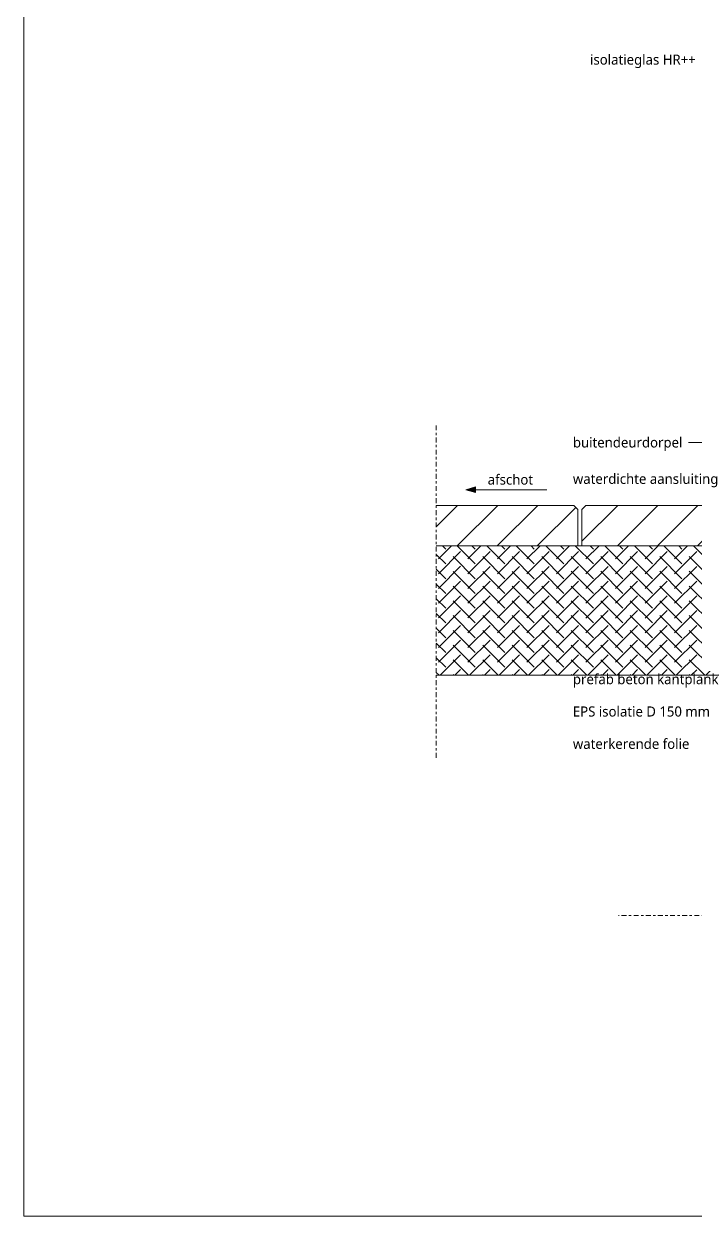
# Model space of a CAD drawing. Header units: millimetres. Extents: x 1813 to 34621, y -2347 to 13791.
# Drawn here: x 7844 to 8673, y 2452 to 3927 of the extents above; entities that cross this region are included whole.
import ezdxf

# ---------------------------------------------------------------- set-up
doc = ezdxf.new("R2010")
doc.units = ezdxf.units.MM
doc.linetypes.add('MV_center', pattern=[15, 6, -3, 3, -3])
for name, color, linetype, lineweight in [('A-ANNO-NOTE', 131, 'Continuous', 18), ('A-DETL', 90, 'Continuous', 13), ('A-DETL-GENF', 92, 'Continuous', 18), ('G-ANNO-TEXT', 231, 'Continuous', 13)]:
    doc.layers.add(name, color=color, linetype=linetype, lineweight=lineweight)
doc.styles.add('Segoe UI_3', font='segoeui.ttf', dxfattribs={"height": 12.5})
pattern_1 = [(45, (0, 0), (-24.74874, 24.74874), [])]

# ---------------------------------------------------------------- blocks, each defined once
blk = doc.blocks.new('NLRS_00_DI_maskeer - Type 1-4234617-Details Verbouwingen')
at = {"layer": 'A-DETL-GENF', "linetype": 'MV_center'}
blk.add_line((-100, 0), (312, 0), dxfattribs=at)
blk = doc.blocks.new('NLRS_00_DI_maskeer - Type 1-4234763-Details Verbouwingen')
at = {"layer": 'A-DETL-GENF', "linetype": 'MV_center'}
blk.add_line((780, 0), (-100, 0), dxfattribs=at)
blk = doc.blocks.new('00_GA_pijl2 - Type 1-4352360-Details Verbouwingen')
at = {"layer": 'A-ANNO-NOTE', "lineweight": 13}
blk.add_hatch(color=256, dxfattribs=at).paths.add_polyline_path([(-4.81, -0.7), (-4.81, 0.7), (-2.38, 0)])
at = {"layer": 'A-ANNO-NOTE'}
for p, q in [((-4.81, 0), (-22.43, 0)), ((-2.38, 0), (-4.81, 0.7)), ((-4.81, 0.7), (-4.81, -0.7)), ((-4.81, -0.7), (-2.38, 0))]:
    blk.add_line(p, q, dxfattribs=at)

msp = doc.modelspace()

# ---------------------------------------------------------------- hatches: boundary and pattern name
at = {"layer": 'A-DETL-GENF', "lineweight": 13}
h = msp.add_hatch(dxfattribs=at)
h.set_pattern_fill('FP_78', color=250, style=0, pattern_type=2)
h.set_pattern_definition(pattern_1)
h.paths.add_polyline_path([(8353.4, 3281), (8528.4, 3281), (8528.4, 3326), (8523.4, 3331), (8353.4, 3331), (8353.4, 3310.6)])
h = msp.add_hatch(dxfattribs=at)
h.set_pattern_fill('FP_78', color=250, style=0, pattern_type=2)
h.set_pattern_definition(pattern_1)
h.paths.add_polyline_path([(8833.4, 3281), (8833.4, 3326), (8828.4, 3331), (8538.4, 3331), (8533.4, 3326), (8533.4, 3281), (8630.6, 3281)])
h = msp.add_hatch(dxfattribs=at)
h.set_pattern_fill('FP_124', color=254, style=0, pattern_type=2)
h.set_pattern_definition([(45, (0, 0), (0, 18.247598), [38.7, -12.903]), (135, (9.124, 9.124), (2e-15, 18.247598), [38.7, -12.903])])
h.paths.add_polyline_path([(8868.4, 3121), (8868.4, 3281), (8353.4, 3281), (8353.4, 3121)])

# ---------------------------------------------------------------- linework, layer by layer
at = {"layer": 'A-DETL', "lineweight": 18}
for p, q in [((7843.6, 2452.2), (7843.6, 5011.5)), ((8523.4, 3331), (8353.4, 3331)), ((8528.4, 3326), (8523.4, 3331)), ((8528.4, 3281), (8528.4, 3326)), ((8538.4, 3331), (8533.4, 3326)), ((8533.4, 3326), (8533.4, 3281)), ((8828.4, 3331), (8538.4, 3331)), ((8353.4, 3281), (8528.4, 3281)), ((8533.4, 3281), (8528.4, 3281)), ((8533.4, 3281), (8833.4, 3281)), ((8353.4, 3121), (8868.4, 3121)), ((11489.3, 2452.2), (7843.6, 2452.2))]:
    msp.add_line(p, q, dxfattribs=at)
at = {"layer": 'G-ANNO-TEXT', "color": 250}
for p, q in [((8665.3, 3408.9), (8664.9, 3408.9)), ((8724.4, 3408.9), (8665.3, 3408.9))]:
    msp.add_line(p, q, dxfattribs=at)

# ---------------------------------------------------------------- block references
at = {"layer": 'A-ANNO-NOTE', "xscale": 5, "yscale": 5, "zscale": 5, "rotation": 180}
msp.add_blockref('00_GA_pijl2 - Type 1-4352360-Details Verbouwingen', (8377.8, 3350.5), dxfattribs=at)
at = {"layer": 'A-DETL-GENF', "linetype": 'MV_center', "rotation": 90.00000000000006}
msp.add_blockref('NLRS_00_DI_maskeer - Type 1-4234617-Details Verbouwingen', (8353.4, 3119), dxfattribs=at)
at = {"layer": 'A-DETL-GENF', "linetype": 'MV_center'}
msp.add_blockref('NLRS_00_DI_maskeer - Type 1-4234763-Details Verbouwingen', (8678.4, 2824), dxfattribs=at)

# ---------------------------------------------------------------- texts
at = {"layer": 'G-ANNO-TEXT', "color": 7, "char_height": 12.5, "attachment_point": 1, "style": 'Segoe UI_3'}
for s, insert, width in [('isolatieglas HR++', (8543.4, 3888.6), 166.35), ('buitendeurdorpel', (8522.2, 3415.2), 163.945), ('afschot ', (8416.9, 3369.3), 73.755), ('waterdichte aansluiting', (8522.2, 3370.2), 217.257), ('prefab beton kantplank', (8522.2, 3122.5), 219.662), ('EPS isolatie D 150 mm', (8522.2, 3082.5), 210.844), ('waterkerende folie', (8522.2, 3042.5), 174.367)]:
    msp.add_mtext(s, dxfattribs=dict(at, insert=insert, width=width))

doc.saveas('drawing.dxf')
